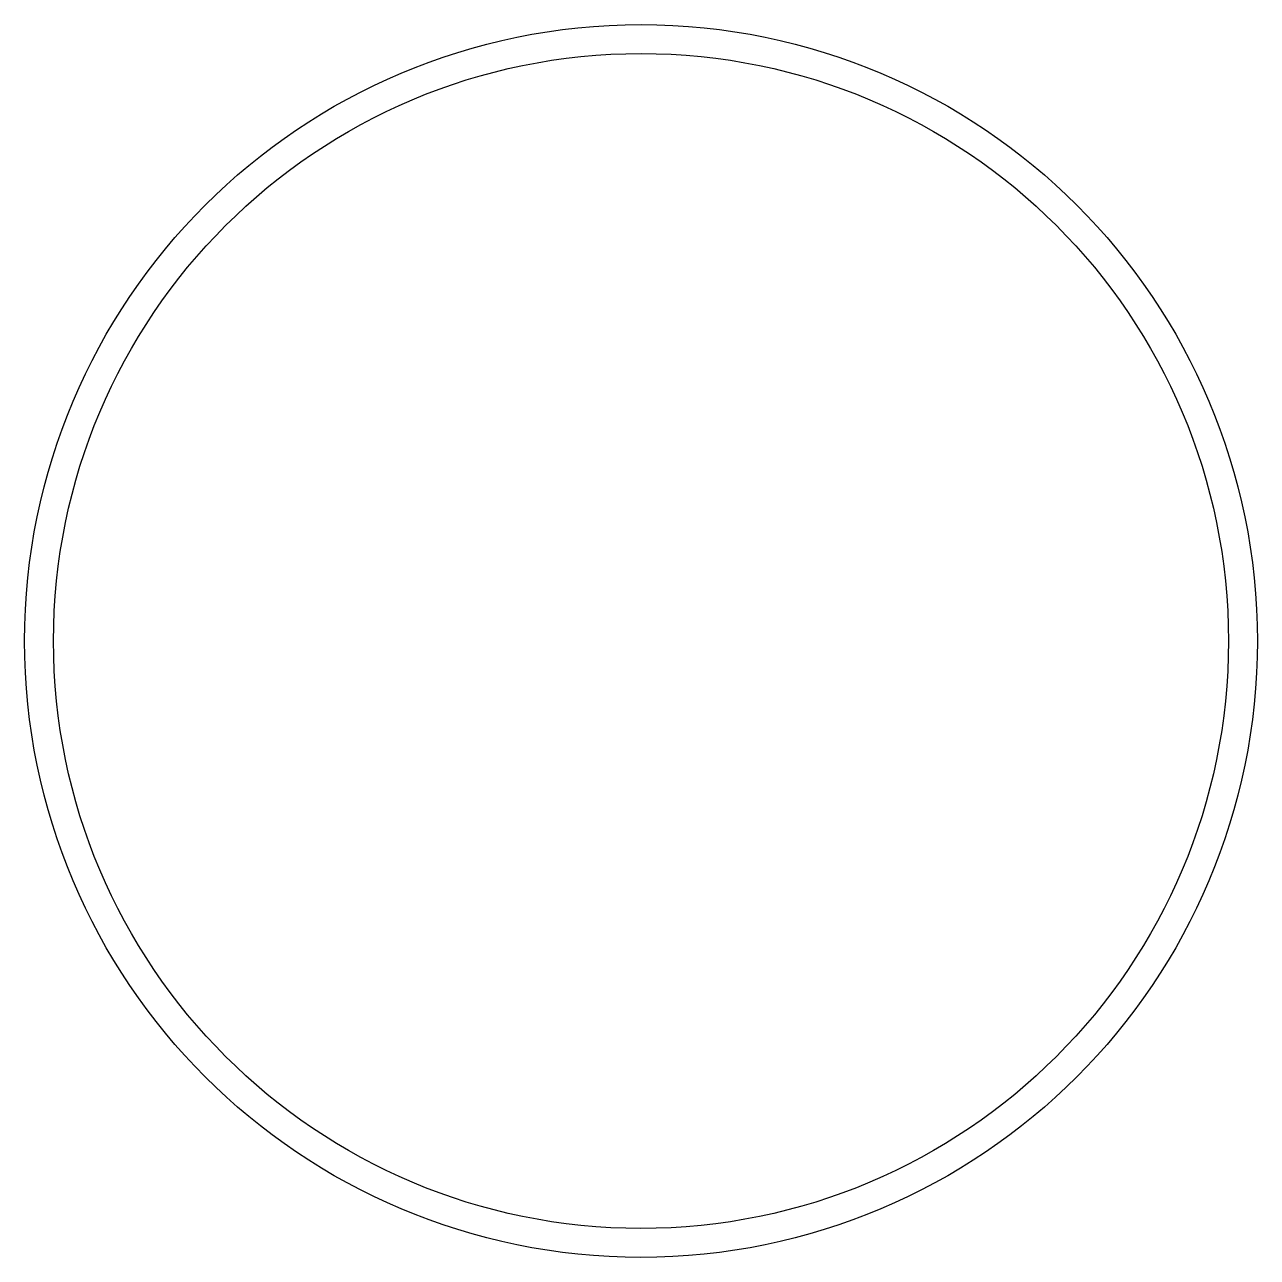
# Model space of a CAD drawing. Header units: millimetres. Extents: x -29.9 to 29.9, y -29.9 to 29.9.
import ezdxf

# ---------------------------------------------------------------- set-up
doc = ezdxf.new("R2010")
doc.units = ezdxf.units.MM
doc.layers.add('BOUNDARY', color=7, linetype='Continuous')

msp = doc.modelspace()

# ---------------------------------------------------------------- linework, layer by layer
at = {"layer": 'BOUNDARY'}
for radius in [29.9, 28.5]:
    msp.add_circle((0, 0), radius, dxfattribs=at)

doc.saveas('drawing.dxf')
